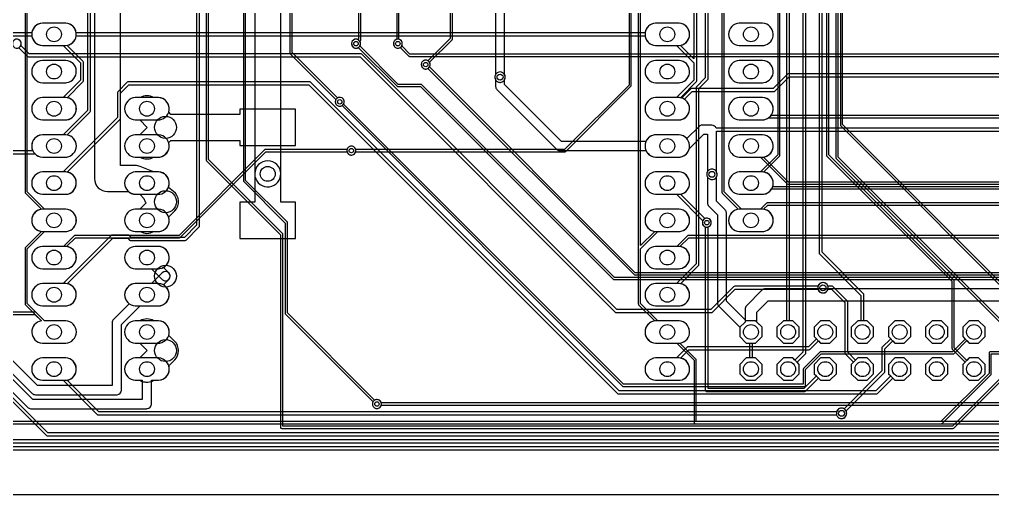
# Model space of a CAD drawing. Header units: millimetres. Extents: x 0 to 196, y 0 to 90.
# Drawn here: x 86.5 to 153, y 0.1 to 32.5 of the extents above; entities that cross this region are included whole.
import ezdxf

# ---------------------------------------------------------------- set-up
doc = ezdxf.new("R2010")
doc.units = ezdxf.units.MM

msp = doc.modelspace()

# ---------------------------------------------------------------- linework, layer by layer
at = {"layer": '16_copper'}
for points in [[(137.399, 18.041, 0.906347), (137.324, 19.558), (135.871, 19.558), (134.696, 20.733), (134.696, 84.169), (135.871, 85.344), (137.324, 85.344, 0.95208), (137.324, 86.868), (135.726, 86.868, 0.912653), (135.662, 85.35), (134.566, 84.255, 0.198912), (134.544, 84.201), (134.544, 20.701, 0.198912), (134.566, 20.647), (135.662, 19.552, 0.912653), (135.726, 18.034), (137.324, 18.034)], [(137.399, 20.581, 0.868643), (137.388, 22.092), (138.484, 23.187, 0.198912), (138.506, 23.241), (138.506, 81.661, 0.198912), (138.484, 81.715), (137.388, 82.81, 0.912653), (137.324, 84.328), (135.726, 84.328, 0.95208), (135.726, 82.804), (137.179, 82.804), (138.354, 81.629), (138.354, 23.273), (137.179, 22.098), (135.726, 22.098, 0.95208), (135.726, 20.574), (137.324, 20.574)], [(155.067, 10.86), (155.067, 11.492), (154.621, 11.938), (153.989, 11.938), (153.82, 11.769), (142.475, 23.114), (142.475, 78.486, 0.198912), (142.453, 78.54), (139.01, 81.982, 0.991751), (138.487, 82.297), (138.465, 82.254, 0.720235), (138.903, 81.874), (142.323, 78.454), (142.323, 23.082, 0.198912), (142.345, 23.028), (153.712, 11.661), (153.543, 11.492), (153.543, 10.86), (153.989, 10.414), (154.621, 10.414)], [(157.607, 10.86), (157.607, 11.492), (157.161, 11.938), (156.529, 11.938), (156.36, 11.769), (142.792, 25.336), (142.792, 79.587, 0.991753), (142.645, 80.18), (142.599, 80.165, 0.720233), (142.64, 79.587), (142.64, 25.305, 0.198912), (142.662, 25.251), (156.252, 11.661), (156.083, 11.492), (156.083, 10.86), (156.529, 10.414), (157.161, 10.414)], [(152.527, 8.32), (152.527, 8.952), (152.081, 9.398), (151.449, 9.398), (151.28, 9.229), (150.412, 10.096), (150.412, 14.668, 0.198912), (150.39, 14.722), (141.84, 23.273), (141.84, 73.745, 0.991753), (141.692, 74.338), (141.647, 74.323, 0.720233), (141.688, 73.745), (141.688, 23.241, 0.198912), (141.71, 23.187), (150.26, 14.637), (150.26, 10.065, 0.198912), (150.282, 10.011), (151.172, 9.121), (151.003, 8.952), (151.003, 8.32), (151.449, 7.874), (152.081, 7.874)], [(119.45, 28.225, 0.519281), (119.685, 28.758), (119.685, 57.983, 0.976439), (119.084, 58.364), (119.06, 58.324, 0.255212), (119.075, 57.983), (119.075, 28.758), (119.06, 28.733), (119.043, 28.69), (119.03, 28.645), (119.024, 28.598), (119.024, 28.552), (119.03, 28.505), (119.043, 28.46), (119.06, 28.417), (119.084, 28.377), (119.112, 28.34), (119.145, 28.307), (119.182, 28.279), (119.222, 28.255), (119.265, 28.238), (119.31, 28.225), (119.357, 28.219), (119.403, 28.219)], [(104.391, 50.62, 0.958928), (102.616, 50.546), (102.616, 21.971, 0.940378), (104.387, 21.862), (104.394, 21.971), (104.394, 50.546)], [(131.684, 12.961, 0.850816), (131.704, 14.467), (132.946, 15.708, 0.198912), (132.975, 15.78), (132.975, 27.803), (133.581, 28.408, 0.198912), (133.61, 28.48), (133.61, 44.702, 0.949259), (133.437, 45.287), (133.392, 45.272, 0.687507), (133.407, 44.702), (133.407, 28.522), (132.802, 27.917, 0.198912), (132.772, 27.845), (132.772, 15.822), (131.428, 14.478), (130.011, 14.478, 0.95208), (130.011, 12.954), (131.609, 12.954)], [(139.827, 10.86), (139.827, 11.492), (139.381, 11.938), (139.167, 11.938), (139.167, 41.051, 0.949259), (138.994, 41.636), (138.948, 41.621, 0.687507), (138.963, 41.051), (138.963, 11.938), (138.749, 11.938), (138.303, 11.492), (138.303, 10.86), (138.749, 10.414), (139.381, 10.414)], [(144.907, 10.86), (144.907, 11.492), (144.461, 11.938), (144.247, 11.938), (144.247, 13.716, 0.198912), (144.217, 13.788), (141.389, 16.616), (141.389, 37.687, 0.198912), (141.359, 37.759), (140.769, 38.35, 0.949261), (140.233, 38.641), (140.211, 38.598, 0.687512), (140.625, 38.206), (141.186, 37.645), (141.186, 16.573, 0.198912), (141.216, 16.502), (144.043, 13.674), (144.043, 11.938), (143.829, 11.938), (143.383, 11.492), (143.383, 10.86), (143.829, 10.414), (144.461, 10.414)], [(89.774, 25.661, 0.850816), (89.794, 27.167), (90.877, 28.249, 0.198912), (90.907, 28.321), (90.907, 29.591, 0.198912), (90.877, 29.663), (89.794, 30.745, 0.894038), (89.699, 32.258), (88.101, 32.258, 0.95208), (88.101, 30.734), (89.518, 30.734), (90.703, 29.549), (90.703, 28.363), (89.518, 27.178), (88.101, 27.178, 0.95208), (88.101, 25.654), (89.699, 25.654)], [(137.399, 30.741, 0.906347), (137.324, 32.258), (135.726, 32.258, 0.95208), (135.726, 30.734), (137.324, 30.734)], [(89.774, 28.201, 0.906347), (89.699, 29.718), (88.101, 29.718, 0.95208), (88.101, 28.194), (89.699, 28.194)], [(131.684, 28.201, 0.906347), (131.609, 29.718), (130.011, 29.718, 0.95208), (130.011, 28.194), (131.609, 28.194)], [(137.399, 28.201, 0.906347), (137.324, 29.718), (135.726, 29.718, 0.95208), (135.726, 28.194), (137.324, 28.194)], [(96.124, 25.661, 0.906347), (96.049, 27.178), (94.451, 27.178, 0.95208), (94.451, 25.654), (96.049, 25.654)], [(137.399, 25.661, 0.906347), (137.324, 27.178), (135.726, 27.178, 0.95208), (135.726, 25.654), (137.324, 25.654)], [(96.124, 23.121, 0.906347), (96.049, 24.638), (94.451, 24.638, 0.95208), (94.451, 23.114), (96.049, 23.114)], [(131.684, 23.121, 0.906347), (131.609, 24.638), (130.011, 24.638, 0.95208), (130.011, 23.114), (131.609, 23.114)], [(137.399, 23.121, 0.906347), (137.324, 24.638), (135.726, 24.638, 0.95208), (135.726, 23.114), (137.324, 23.114)], [(89.774, 20.581, 0.906347), (89.699, 22.098), (88.101, 22.098, 0.95208), (88.101, 20.574), (89.699, 20.574)], [(131.684, 20.581, 0.906347), (131.609, 22.098), (130.011, 22.098, 0.95208), (130.011, 20.574), (131.609, 20.574)], [(137.287, 8.32), (137.287, 8.952), (136.841, 9.398), (136.627, 9.398), (136.627, 10.414), (136.841, 10.414), (137.287, 10.86), (137.287, 11.492), (136.841, 11.938), (136.209, 11.938), (136.202, 11.93), (134.849, 13.283), (134.849, 19.301, 0.198912), (134.759, 19.517), (134.163, 20.113), (134.163, 21.756, 0.976439), (133.562, 22.137), (133.538, 22.097, 0.255212), (133.553, 21.756), (133.553, 19.987, 0.198912), (133.642, 19.771), (134.239, 19.175), (134.239, 13.157, 0.198912), (134.328, 12.942), (135.771, 11.499), (135.763, 11.492), (135.763, 10.86), (136.209, 10.414), (136.423, 10.414), (136.423, 9.398), (136.209, 9.398), (135.763, 8.952), (135.763, 8.32), (136.209, 7.874), (136.841, 7.874)], [(140.183, 7.106, 0.182645), (140.248, 7.135), (141.138, 8.025), (141.289, 7.874), (141.921, 7.874), (142.367, 8.32), (142.367, 8.952), (141.921, 9.398), (141.289, 9.398), (140.843, 8.952), (140.843, 8.32), (140.994, 8.169), (140.134, 7.309), (133.61, 7.309), (133.61, 18.35, 0.949259), (133.437, 18.935), (133.392, 18.92, 0.687507), (133.407, 18.35), (133.407, 7.207, 0.414214), (133.509, 7.106), (140.176, 7.106)], [(89.774, 15.501, 0.906347), (89.699, 17.018), (88.101, 17.018, 0.95208), (88.101, 15.494), (89.699, 15.494)], [(96.124, 15.501, 0.906347), (96.049, 17.018), (94.451, 17.018, 0.95208), (94.451, 15.494), (96.049, 15.494)], [(131.684, 15.501, 0.906347), (131.609, 17.018), (130.011, 17.018, 0.95208), (130.011, 15.494), (131.609, 15.494)], [(144.907, 8.32), (144.907, 8.952), (144.461, 9.398), (143.829, 9.398), (143.678, 9.247), (143.135, 9.789), (143.135, 13.24, 0.198912), (143.106, 13.312), (142.153, 14.264, 0.198912), (142.081, 14.294), (141.787, 14.294, 0.954409), (141.097, 14.123), (141.109, 14.078, 0.730917), (141.787, 14.091), (142.039, 14.091), (142.932, 13.198), (142.932, 9.747, 0.198912), (142.962, 9.675), (143.534, 9.103), (143.383, 8.952), (143.383, 8.32), (143.829, 7.874), (144.461, 7.874)], [(96.124, 10.421, 0.906347), (96.049, 11.938), (94.451, 11.938, 0.95208), (94.451, 10.414), (96.049, 10.414)], [(142.786, 5.27, 0.504893), (143.029, 5.789), (145.646, 8.405, 0.198912), (145.675, 8.477), (145.675, 10.023), (146.218, 10.565), (146.369, 10.414), (147.001, 10.414), (147.447, 10.86), (147.447, 11.492), (147.001, 11.938), (146.369, 11.938), (145.923, 11.492), (145.923, 10.86), (146.074, 10.709), (145.502, 10.137, 0.198912), (145.472, 10.065), (145.472, 8.519), (142.885, 5.933), (142.874, 5.939), (142.831, 5.957), (142.786, 5.969), (142.74, 5.975), (142.693, 5.975), (142.647, 5.969), (142.602, 5.957), (142.559, 5.939), (142.518, 5.916), (142.481, 5.888), (142.448, 5.855), (142.42, 5.818), (142.397, 5.777), (142.379, 5.734), (142.367, 5.689), (142.361, 5.643), (142.361, 5.596), (142.367, 5.55), (142.379, 5.505), (142.397, 5.462), (142.42, 5.422), (142.448, 5.385), (142.481, 5.352), (142.518, 5.323), (142.559, 5.3), (142.602, 5.282), (142.647, 5.27), (142.693, 5.264), (142.74, 5.264)], [(169.553, 3.614, 0.390017), (169.647, 3.715), (169.647, 7.874), (169.861, 7.874), (170.307, 8.32), (170.307, 8.952), (169.861, 9.398), (169.229, 9.398), (168.783, 8.952), (168.783, 8.32), (169.229, 7.874), (169.443, 7.874), (169.443, 3.816), (52.588, 3.816), (48.519, 7.885, 0.894038), (48.424, 9.398), (46.826, 9.398, 0.95208), (46.826, 7.874), (48.243, 7.874), (52.474, 3.643, 0.198912), (52.546, 3.613), (169.545, 3.613)], [(89.774, 7.881, 0.906347), (89.699, 9.398), (88.101, 9.398, 0.95208), (88.101, 7.874), (89.699, 7.874)], [(131.684, 7.881, 0.906347), (131.609, 9.398), (130.011, 9.398, 0.95208), (130.011, 7.874), (131.609, 7.874)]]:
    msp.add_lwpolyline(points, format="xyb", close=True, dxfattribs=at)
for points in [[(115.97, 73.609), (115.97, 31.21), (114.455, 29.695), (114.417, 29.715), (114.371, 29.73), (114.324, 29.737), (114.276, 29.737), (114.229, 29.73), (114.183, 29.715), (114.14, 29.693), (114.101, 29.665), (114.068, 29.631), (114.039, 29.592), (114.018, 29.549), (114.003, 29.504), (113.995, 29.456), (113.995, 29.408), (114.003, 29.361), (114.018, 29.315), (114.039, 29.273), (114.068, 29.234), (114.101, 29.2), (114.14, 29.172), (114.183, 29.15), (114.229, 29.135), (114.276, 29.127), (114.324, 29.127), (114.371, 29.135, 0.504319), (114.563, 29.587), (116.1, 31.125, 0.198912), (116.122, 31.179), (116.122, 73.609)], [(101.841, 72.708), (101.841, 21.495, 0.198912), (101.864, 21.441), (104.699, 18.606), (104.699, 12.446, 0.198912), (104.721, 12.392), (110.703, 6.41), (110.684, 6.372), (110.669, 6.326), (110.661, 6.279), (110.661, 6.231), (110.669, 6.183), (110.684, 6.138), (110.706, 6.095), (110.734, 6.056), (110.768, 6.022), (110.806, 5.994), (110.849, 5.972), (110.895, 5.957), (110.942, 5.95), (110.99, 5.95), (111.038, 5.957, 1), (110.895, 6.552), (110.849, 6.537), (110.811, 6.518), (104.851, 12.478), (104.851, 18.637, 0.198912), (104.829, 18.691), (101.994, 21.526), (101.994, 72.739, 0.198912)], [(109.715, 72.803), (109.715, 31.147), (109.693, 31.124), (109.655, 31.143), (109.609, 31.158), (109.561, 31.166), (109.514, 31.166), (109.466, 31.158), (109.42, 31.143), (109.378, 31.122), (109.339, 31.093), (109.305, 31.06), (109.277, 31.021), (109.255, 30.978), (109.24, 30.932), (109.233, 30.885), (109.233, 30.837), (109.24, 30.79), (109.255, 30.744), (109.277, 30.701), (109.305, 30.662), (109.339, 30.629), (109.378, 30.6), (109.42, 30.579), (109.466, 30.564), (109.514, 30.556), (109.561, 30.556), (109.609, 30.564, 0.461006), (109.82, 30.978), (109.8, 31.016, 0.38787), (109.868, 31.115), (109.868, 72.835, 0.198912)], [(99.301, 72.39), (99.301, 22.924, 0.198912), (99.324, 22.87), (104.381, 17.812), (104.381, 4.667, 0.414214), (104.458, 4.591), (150.336, 4.591), (150.345, 4.592, 0.169977), (150.39, 4.613), (153.82, 8.043)], [(153.712, 8.151), (150.305, 4.743), (104.534, 4.743), (104.534, 17.844, 0.198912), (104.511, 17.897), (99.454, 22.955), (99.454, 72.422, 0.198912)], [(112.319, 72.2), (112.319, 31.157), (112.278, 31.143), (112.235, 31.122), (112.196, 31.093), (112.163, 31.06), (112.134, 31.021), (112.113, 30.978), (112.098, 30.932), (112.09, 30.885), (112.09, 30.837), (112.098, 30.79), (112.113, 30.744), (112.134, 30.701), (112.163, 30.662), (112.196, 30.629), (112.235, 30.6), (112.278, 30.579), (112.324, 30.564), (112.371, 30.556), (112.419, 30.556), (112.466, 30.564, 0.781641), (112.471, 31.157), (112.471, 72.231, 0.198912)], [(105.016, 65.437), (105.016, 30.226, 0.198912), (105.039, 30.172), (108.163, 27.047), (108.144, 27.009), (108.129, 26.964), (108.121, 26.916), (108.121, 26.868), (108.129, 26.821), (108.144, 26.775), (108.166, 26.733), (108.194, 26.694), (108.228, 26.66), (108.267, 26.632), (108.309, 26.61), (108.355, 26.595), (108.402, 26.587), (108.45, 26.587), (108.498, 26.595, 1), (108.355, 27.19), (108.309, 27.175), (108.271, 27.155), (105.169, 30.258), (105.169, 65.469, 0.198912)], [(132.613, 54.35), (132.613, 29.836), (131.704, 30.745, 0.894038), (131.609, 32.258), (130.011, 32.258, 0.95208), (130.011, 30.734), (131.428, 30.734), (132.613, 29.549), (132.613, 28.363), (131.428, 27.178), (130.011, 27.178, 0.95208), (130.011, 25.654), (131.609, 25.654, 0.894038), (131.704, 27.167), (132.787, 28.249, 0.198912), (132.817, 28.321), (132.817, 54.451)], [(91.662, 51.34), (91.662, 21.654, 0.414214), (92.551, 20.765), (93.983, 20.765, 0.170213), (94.451, 20.574), (94.755, 20.574), (95.031, 20.298, 0.097896), (95.188, 19.991), (94.755, 19.558), (94.451, 19.558, 0.95208), (94.451, 18.034), (94.793, 18.034, 0.276605), (95.706, 18.034), (96.049, 18.034, 0.492232), (96.738, 19.027), (97.149, 19.437, 0.456412), (97.053, 20.777), (96.712, 21.034), (96.73, 21.079, 0.503357), (96.049, 22.098), (95.707, 22.098, 0.040061), (95.58, 22.161), (94.786, 22.479, 0.095414), (94.456, 22.543), (93.44, 22.543), (93.44, 50.972)], [(86.919, 51.181), (86.919, 20.701), (86.92, 20.693, 0.169977), (86.941, 20.647), (88.037, 19.552, 0.874716), (88.037, 18.04), (86.941, 16.945, 0.198912), (86.919, 16.891), (86.919, 13.081, 0.198912), (86.941, 13.027), (88.037, 11.932, 0.912653), (88.101, 10.414), (89.699, 10.414, 0.95208), (89.699, 11.938), (88.246, 11.938), (87.071, 13.113), (87.071, 16.859), (88.246, 18.034), (89.699, 18.034, 0.95208), (89.699, 19.558), (88.246, 19.558), (87.071, 20.733), (87.071, 47.187)], [(98.641, 47.242), (98.641, 18.457), (97.811, 17.628), (94.181, 17.628), (94.052, 17.757, 0.198912), (93.98, 17.786), (92.869, 17.786, 0.198912), (92.797, 17.757), (89.518, 14.478), (88.101, 14.478, 0.95208), (88.101, 12.954), (89.699, 12.954, 0.894038), (89.794, 14.467), (92.911, 17.583), (93.938, 17.583), (94.067, 17.454, 0.198912), (94.139, 17.424), (97.854, 17.424), (97.86, 17.425), (97.866, 17.425), (97.872, 17.427, 0.15074), (97.925, 17.454), (98.814, 18.343, 0.198912), (98.844, 18.415), (98.844, 47.242, 0.949259)], [(128.829, 43.561), (128.829, 13.081), (128.83, 13.073, 0.169977), (128.851, 13.027), (129.947, 11.932, 0.912653), (130.011, 10.414), (131.464, 10.414), (132.639, 9.239), (132.639, 4.985, 0.414214), (132.715, 4.909), (149.543, 4.909, 0.198912), (149.596, 4.931), (152.93, 8.265, 0.198912), (152.952, 8.319), (152.952, 9.671), (157.956, 9.671, 0.198912)], [(157.925, 9.823), (152.876, 9.823, 0.414214), (152.8, 9.747), (152.8, 8.35), (149.511, 5.061), (132.791, 5.061), (132.791, 9.271, 0.198912), (132.769, 9.325), (131.673, 10.42, 0.912653), (131.609, 11.938), (130.156, 11.938), (128.981, 13.113), (128.981, 16.859), (130.156, 18.034), (131.609, 18.034, 0.95208), (131.609, 19.558), (130.011, 19.558, 0.912653), (129.947, 18.04), (128.981, 17.075), (128.981, 43.529)], [(128.194, 42.313), (128.194, 28.035), (123.793, 23.635), (109.516, 23.635), (109.502, 23.676), (109.481, 23.718), (109.452, 23.757), (109.419, 23.791), (109.38, 23.819), (109.337, 23.841), (109.291, 23.856), (109.244, 23.863), (109.196, 23.863), (109.149, 23.856), (109.103, 23.841), (109.06, 23.819), (109.021, 23.791), (108.988, 23.757), (108.959, 23.718), (108.938, 23.676), (108.923, 23.63), (108.915, 23.582), (108.915, 23.535), (108.923, 23.487), (108.938, 23.441), (108.959, 23.399), (108.988, 23.36), (109.021, 23.326), (109.06, 23.298), (109.103, 23.276), (109.149, 23.261), (109.196, 23.254), (109.244, 23.254), (109.291, 23.261, 0.277562), (109.516, 23.482), (123.825, 23.482, 0.198912), (123.879, 23.505), (128.324, 27.95, 0.198912), (128.346, 28.004), (128.346, 42.313, 0.991753)], [(140.075, 37.963), (140.075, 9.789), (139.532, 9.247), (139.381, 9.398), (138.749, 9.398), (138.303, 8.952), (138.303, 8.32), (138.749, 7.874), (139.381, 7.874), (139.827, 8.32), (139.827, 8.952), (139.676, 9.103), (140.248, 9.675, 0.198912), (140.278, 9.747), (140.278, 38.005, 0.198912)], [(91.18, 35.105), (91.18, 26.299), (89.518, 24.638), (88.101, 24.638, 0.95208), (88.101, 23.114), (89.699, 23.114), (89.774, 23.121, 0.850816), (89.794, 24.627), (91.353, 26.185, 0.198912), (91.383, 26.257), (91.383, 35.147, 0.198912)], [(86.431, 30.564, 0.746974), (86.462, 31.148)], [(68.99, 24.128), (87.088, 6.03, 0.198912), (87.312, 5.937), (95.25, 5.937), (95.268, 5.939, 0.397771), (95.568, 6.255), (95.568, 7.874), (96.049, 7.874, 0.95208), (96.049, 9.398), (94.451, 9.398, 0.95208), (94.451, 7.874), (94.933, 7.874), (94.933, 6.572), (87.444, 6.572), (69.532, 24.484)], [(74.864, 19.524), (87.405, 6.983, 0.198912), (87.63, 6.89), (93.186, 6.89), (93.204, 6.891, 0.397771), (93.504, 7.207), (93.504, 11.679), (94.778, 12.954), (96.049, 12.954, 0.760912), (96.371, 14.388), (96.745, 14.761, 1), (96.295, 15.211), (95.563, 14.478), (94.451, 14.478, 0.702863), (94.031, 13.105), (92.962, 12.036, 0.198912), (92.869, 11.811), (92.869, 7.525), (87.762, 7.525), (75.406, 19.88)], [(75.523, 16.948), (88.352, 4.119, 0.198912), (88.424, 4.089), (164.465, 4.089)], [(164.363, 4.293), (88.466, 4.293), (75.637, 17.122, 0.198912)], [(50.8, 3.137), (170.974, 3.137), (170.982, 3.138, 0.390017), (171.075, 3.239), (171.075, 9.229), (172.157, 10.31, 0.278989), (172.187, 10.414), (172.401, 10.414), (172.847, 10.86), (172.847, 11.492), (172.401, 11.938), (171.769, 11.938), (171.323, 11.492), (171.323, 10.86), (171.769, 10.414), (171.973, 10.414), (170.902, 9.343, 0.198912), (170.872, 9.271), (170.872, 3.34), (50.842, 3.34)]]:
    msp.add_lwpolyline(points, format="xyb", dxfattribs=at)
for points in [[(142.367, 10.86), (142.367, 11.492), (141.921, 11.938), (141.289, 11.938), (140.843, 11.492), (140.843, 10.86), (141.289, 10.414), (141.921, 10.414)], [(149.987, 10.86), (149.987, 11.492), (149.541, 11.938), (148.909, 11.938), (148.463, 11.492), (148.463, 10.86), (148.909, 10.414), (149.541, 10.414)], [(152.527, 10.86), (152.527, 11.492), (152.081, 11.938), (151.449, 11.938), (151.003, 11.492), (151.003, 10.86), (151.449, 10.414), (152.081, 10.414)], [(147.447, 8.32), (147.447, 8.952), (147.001, 9.398), (146.369, 9.398), (145.923, 8.952), (145.923, 8.32), (146.369, 7.874), (147.001, 7.874)], [(149.987, 8.32), (149.987, 8.952), (149.541, 9.398), (148.909, 9.398), (148.463, 8.952), (148.463, 8.32), (148.909, 7.874), (149.541, 7.874)]]:
    msp.add_lwpolyline(points, close=True, dxfattribs=at)
at = {"layer": '1_copper'}
for points in [[(49.143, 31.394), (87.382, 31.394, 0.36165), (88.101, 30.734), (89.699, 30.734, 0.36165), (90.418, 31.394), (129.292, 31.394, 0.36165), (130.011, 30.734), (131.609, 30.734, 0.95208), (131.609, 32.258), (130.011, 32.258, 0.36165), (129.292, 31.598), (90.418, 31.598, 0.36165), (89.699, 32.258), (88.101, 32.258, 0.36165), (87.382, 31.598), (49.143, 31.598, 0.36165)], [(161.449, 30.143), (113.22, 30.143), (112.658, 30.706, 0.991751), (112.134, 31.021), (112.113, 30.978, 0.720235), (112.55, 30.598), (113.135, 30.013, 0.198912), (113.189, 29.991), (161.417, 29.991)], [(157.52, 25.089), (134.145, 25.089, 0.317611), (133.858, 25.292), (133.191, 25.292, 0.198912), (132.976, 25.203), (132.148, 24.375, 0.204729), (131.609, 24.638), (130.011, 24.638, 0.284922), (129.349, 24.181), (123.57, 24.181), (119.685, 28.066), (119.685, 28.392, 0.976439), (119.084, 28.773), (119.06, 28.733, 0.255212), (119.075, 28.392), (119.075, 27.94, 0.198912), (119.164, 27.724), (123.228, 23.66, 0.198912), (123.444, 23.571), (129.349, 23.571, 0.284922), (130.011, 23.114), (131.609, 23.114, 0.303347), (132.29, 23.619), (132.306, 23.671), (133.317, 24.682), (133.553, 24.682), (133.553, 22.123), (133.538, 22.097), (133.521, 22.054), (133.508, 22.009), (133.502, 21.963), (133.502, 21.916), (133.508, 21.87), (133.521, 21.825), (133.538, 21.782), (133.562, 21.741), (133.59, 21.704), (133.623, 21.671), (133.66, 21.643), (133.7, 21.62), (133.743, 21.602), (133.788, 21.59), (133.835, 21.584), (133.881, 21.584), (133.928, 21.59, 0.519281), (134.163, 22.123), (134.163, 24.886), (157.52, 24.886, 0.954409)], [(165.354, 28.804), (139.105, 28.804, 0.198912), (139.033, 28.774), (138.047, 27.788), (132.461, 27.788, 0.198912), (132.389, 27.758), (131.78, 27.149, 0.057032), (131.609, 27.178), (130.011, 27.178, 0.95208), (130.011, 25.654), (131.609, 25.654, 0.732596), (131.979, 27.06), (132.503, 27.584), (138.089, 27.584, 0.198912), (138.161, 27.614), (139.147, 28.6), (165.312, 28.6)], [(164.211, 25.952), (137.892, 25.952, 0.604619), (137.324, 27.178), (135.726, 27.178, 0.95208), (135.726, 25.654), (137.324, 25.654, 0.146428), (137.737, 25.8), (164.179, 25.8)], [(57.185, 23.33), (87.606, 23.33, 0.18269), (88.101, 23.114), (89.699, 23.114, 0.95208), (89.699, 24.638), (88.101, 24.638, 0.542519), (87.457, 23.533), (57.143, 23.533, 0.198912)], [(180.181, 14.122), (137.541, 14.122, 0.198912), (137.254, 14.003), (136.238, 12.987, 0.198912), (136.119, 12.7), (136.119, 11.847), (135.763, 11.492), (135.763, 10.86), (136.209, 10.414), (136.841, 10.414), (137.287, 10.86), (137.287, 11.492), (136.931, 11.847), (136.931, 12.532), (137.709, 13.31), (180.013, 13.31)], [(154.432, 6.331), (111.262, 6.331), (111.249, 6.372), (111.227, 6.415), (111.199, 6.453), (111.165, 6.487), (111.126, 6.515), (111.083, 6.537), (111.038, 6.552), (110.99, 6.56), (110.942, 6.56), (110.895, 6.552), (110.849, 6.537), (110.806, 6.515), (110.768, 6.487), (110.734, 6.453), (110.706, 6.415), (110.684, 6.372), (110.669, 6.326), (110.661, 6.279), (110.661, 6.231), (110.669, 6.183), (110.684, 6.138), (110.706, 6.095), (110.734, 6.056), (110.768, 6.022), (110.806, 5.994), (110.849, 5.972), (110.895, 5.957), (110.942, 5.95), (110.99, 5.95), (111.038, 5.957, 0.277562), (111.262, 6.179), (154.464, 6.179, 0.198912)], [(54.61, 4.909), (174.647, 4.909), (174.66, 4.868), (174.682, 4.825), (174.71, 4.786), (174.744, 4.752), (174.783, 4.724), (174.825, 4.702), (174.871, 4.687), (174.919, 4.68), (174.966, 4.68), (175.014, 4.687, 1), (174.871, 5.282), (174.825, 5.267, 0.235702), (174.647, 5.061), (54.642, 5.061)]]:
    msp.add_lwpolyline(points, format="xyb", dxfattribs=at)
for points in [[(137.399, 30.741, 0.906347), (137.324, 32.258), (135.726, 32.258, 0.95208), (135.726, 30.734), (137.324, 30.734)], [(133.833, 12.504, 0.182645), (133.898, 12.533), (135.456, 14.091), (141.105, 14.091, 0.954409), (141.796, 14.262), (141.784, 14.307, 0.730917), (141.105, 14.294), (135.414, 14.294, 0.198912), (135.342, 14.264), (133.784, 12.706), (127.36, 12.706), (109.927, 30.139, 0.198912), (109.855, 30.169), (87.196, 30.169), (86.635, 30.73, 0.949261), (86.099, 31.021), (86.078, 30.978, 0.687512), (86.491, 30.586), (87.082, 29.995, 0.198912), (87.154, 29.966), (109.813, 29.966), (127.246, 12.533, 0.198912), (127.318, 12.503), (133.826, 12.503)], [(185.659, 12.961, 0.906347), (185.584, 14.478), (184.131, 14.478), (183.728, 14.881, 0.198912), (183.674, 14.903), (127.19, 14.903), (114.036, 28.057, 0.198912), (113.983, 28.08), (112.427, 28.08), (109.8, 30.706, 0.991751), (109.277, 31.021), (109.255, 30.978, 0.720235), (109.693, 30.598), (112.341, 27.95, 0.198912), (112.395, 27.927), (113.951, 27.927), (127.105, 14.773, 0.198912), (127.159, 14.751), (183.642, 14.751), (183.922, 14.472, 0.912653), (183.986, 12.954), (185.584, 12.954)], [(89.774, 28.201, 0.906347), (89.699, 29.718), (88.101, 29.718, 0.95208), (88.101, 28.194), (89.699, 28.194)], [(181.142, 15.07, 0.169977), (181.188, 15.091), (184.131, 18.034), (185.584, 18.034, 0.95208), (185.584, 19.558), (183.986, 19.558, 0.912653), (183.922, 18.04), (181.102, 15.221), (128.619, 15.221), (114.563, 29.277, 0.991751), (114.039, 29.592), (114.018, 29.549, 0.720235), (114.455, 29.169), (128.534, 15.091, 0.198912), (128.588, 15.069), (181.134, 15.069)], [(131.684, 28.201, 0.906347), (131.609, 29.718), (130.011, 29.718, 0.95208), (130.011, 28.194), (131.609, 28.194)], [(137.399, 28.201, 0.906347), (137.324, 29.718), (135.726, 29.718, 0.95208), (135.726, 28.194), (137.324, 28.194)], [(145.104, 6.948, 0.182645), (145.169, 6.977), (146.218, 8.025), (146.369, 7.874), (147.001, 7.874), (147.447, 8.32), (147.447, 8.952), (147.001, 9.398), (146.369, 9.398), (145.923, 8.952), (145.923, 8.32), (146.074, 8.169), (145.055, 7.15), (127.518, 7.15), (106.434, 28.234, 0.198912), (106.363, 28.264), (93.98, 28.264, 0.198912), (93.908, 28.234), (93.273, 27.599, 0.198912), (93.243, 27.527), (93.243, 25.823), (89.518, 22.098), (88.101, 22.098, 0.95208), (88.101, 20.574), (89.699, 20.574, 0.894038), (89.794, 22.087), (93.417, 25.709, 0.198912), (93.447, 25.781), (93.447, 27.485), (94.022, 28.061), (106.32, 28.061), (127.404, 6.977, 0.198912), (127.476, 6.947), (145.097, 6.947)], [(95.317, 22.99, 0.116544), (95.706, 23.114), (96.049, 23.114, 0.492232), (96.738, 24.107), (96.888, 24.257), (101.6, 24.257), (101.6, 23.896), (105.41, 23.896), (105.41, 26.396), (101.6, 26.396), (101.6, 26.035), (96.888, 26.035), (96.738, 26.185, 0.492232), (96.049, 27.178), (95.707, 27.178, 0.276989), (94.793, 27.178), (94.451, 27.178, 0.95208), (94.451, 25.654), (94.755, 25.654), (95.263, 25.146), (94.755, 24.638), (94.451, 24.638, 0.95208), (94.451, 23.114), (94.793, 23.114), (94.815, 23.101), (94.881, 23.067), (94.95, 23.039), (95.022, 23.017), (95.094, 23.001), (95.168, 22.991), (95.243, 22.987)], [(89.774, 25.661, 0.906347), (89.699, 27.178), (88.101, 27.178, 0.95208), (88.101, 25.654), (89.699, 25.654)], [(140.182, 7.449, 0.392588), (140.252, 7.525), (140.252, 8.604), (141.319, 9.671), (150.336, 9.671, 0.198912), (150.39, 9.693), (151.28, 10.583), (151.449, 10.414), (152.081, 10.414), (152.527, 10.86), (152.527, 11.492), (152.081, 11.938), (151.449, 11.938), (151.003, 11.492), (151.003, 10.86), (151.172, 10.691), (150.305, 9.823), (141.287, 9.823, 0.198912), (141.234, 9.801), (140.122, 8.69, 0.198912), (140.1, 8.636), (140.1, 7.601), (127.825, 7.601), (108.689, 26.737, 0.991751), (108.166, 27.052), (108.144, 27.009, 0.720235), (108.581, 26.629), (127.74, 7.471, 0.198912), (127.794, 7.449), (140.176, 7.449)], [(162.568, 21.261, 0.169977), (162.614, 21.282), (163.812, 22.48, 0.903784), (165.125, 22.548), (165.125, 23.934, 0.952079), (163.805, 23.934), (163.805, 22.688), (162.528, 21.412), (139.097, 21.412), (137.388, 23.12, 0.912653), (137.324, 24.638), (135.726, 24.638, 0.95208), (135.726, 23.114), (137.179, 23.114), (139.011, 21.282, 0.198912), (139.065, 21.26), (162.56, 21.26)], [(137.399, 20.581, 0.223945), (137.94, 20.942), (167.323, 20.942, 0.198912), (167.376, 20.965), (168.892, 22.48, 0.903784), (170.205, 22.548), (170.205, 23.934, 0.952079), (168.885, 23.934), (168.885, 22.688), (167.291, 21.095), (138.01, 21.095, 0.496631), (137.324, 22.098), (135.726, 22.098, 0.95208), (135.726, 20.574), (137.324, 20.574)], [(137.399, 18.041, 0.868643), (137.388, 19.552), (137.668, 19.831), (168.751, 19.831, 0.198912), (168.805, 19.853), (171.432, 22.48, 0.903784), (172.745, 22.548), (172.745, 23.934, 0.952079), (171.425, 23.934), (171.425, 22.688), (168.72, 19.983), (137.636, 19.983, 0.198912), (137.582, 19.961), (137.179, 19.558), (135.726, 19.558, 0.95208), (135.726, 18.034), (137.324, 18.034)], [(89.774, 15.501, 0.868643), (89.763, 17.012), (90.36, 17.609), (97.473, 17.609, 0.198912), (97.526, 17.631), (103.378, 23.482), (108.924, 23.482, 0.991753), (109.517, 23.63), (109.502, 23.676, 0.720233), (108.924, 23.635), (103.346, 23.635, 0.198912), (103.292, 23.612), (97.441, 17.761), (90.329, 17.761, 0.198912), (90.275, 17.739), (89.554, 17.018), (88.101, 17.018, 0.95208), (88.101, 15.494), (89.699, 15.494)], [(105.41, 20.046), (104.394, 20.046), (104.394, 21.971, 1), (102.616, 21.971), (102.616, 20.046), (101.6, 20.046), (101.6, 17.546), (105.41, 17.546)], [(96.124, 20.581, 0.906347), (96.049, 22.098), (94.451, 22.098, 0.95208), (94.451, 20.574), (96.049, 20.574)], [(133.58, 18.34, 1), (133.437, 18.935), (133.392, 18.92), (133.377, 18.912), (131.704, 20.585, 0.894038), (131.609, 22.098), (130.011, 22.098, 0.95208), (130.011, 20.574), (131.428, 20.574), (133.234, 18.769), (133.226, 18.754), (133.211, 18.709), (133.204, 18.661), (133.204, 18.613), (133.211, 18.566), (133.226, 18.52), (133.248, 18.477), (133.276, 18.439), (133.31, 18.405), (133.349, 18.377), (133.392, 18.355), (133.437, 18.34), (133.485, 18.332), (133.533, 18.332)], [(89.774, 18.041, 0.906347), (89.699, 19.558), (88.101, 19.558, 0.95208), (88.101, 18.034), (89.699, 18.034)], [(96.124, 18.041, 0.906347), (96.049, 19.558), (94.451, 19.558, 0.95208), (94.451, 18.034), (96.049, 18.034)], [(131.684, 18.041, 0.906347), (131.609, 19.558), (130.011, 19.558, 0.95208), (130.011, 18.034), (131.609, 18.034)], [(131.684, 15.501, 0.868643), (131.673, 17.012), (132.27, 17.609), (175.917, 17.609, 0.991753), (176.51, 17.756), (176.495, 17.802, 0.720233), (175.917, 17.761), (132.239, 17.761, 0.198912), (132.185, 17.739), (131.464, 17.018), (130.011, 17.018, 0.95208), (130.011, 15.494), (131.609, 15.494)], [(96.582, 14.675, 0.59918), (96.745, 15.211), (96.371, 15.584, 0.760912), (96.049, 17.018), (94.451, 17.018, 0.95208), (94.451, 15.494), (95.563, 15.494), (96.295, 14.761), (96.329, 14.732), (96.366, 14.708), (96.407, 14.689), (96.449, 14.676), (96.493, 14.67), (96.538, 14.669)], [(89.774, 12.961, 0.906347), (89.699, 14.478), (88.101, 14.478, 0.95208), (88.101, 12.954), (89.699, 12.954)], [(96.124, 12.961, 0.906347), (96.049, 14.478), (94.451, 14.478, 0.95208), (94.451, 12.954), (96.049, 12.954)], [(131.684, 12.961, 0.906347), (131.609, 14.478), (130.011, 14.478, 0.95208), (130.011, 12.954), (131.609, 12.954)], [(48.499, 10.421, 0.868643), (48.488, 11.932), (48.927, 12.37), (87.598, 12.37), (88.037, 11.932, 0.912653), (88.101, 10.414), (89.699, 10.414, 0.95208), (89.699, 11.938), (88.246, 11.938), (87.684, 12.5, 0.198912), (87.63, 12.522), (48.895, 12.522, 0.198912), (48.841, 12.5), (48.279, 11.938), (46.826, 11.938, 0.95208), (46.826, 10.414), (48.424, 10.414)], [(95.317, 7.75, 0.116544), (95.706, 7.874), (96.049, 7.874, 0.492232), (96.738, 8.867), (97.149, 9.277, 0.414214), (97.149, 10.535), (96.738, 10.945, 0.492232), (96.049, 11.938), (95.707, 11.938, 0.276989), (94.793, 11.938), (94.451, 11.938, 0.95208), (94.451, 10.414), (94.755, 10.414), (95.263, 9.906), (94.755, 9.398), (94.451, 9.398, 0.95208), (94.451, 7.874), (94.793, 7.874), (94.815, 7.861), (94.881, 7.827), (94.95, 7.799), (95.022, 7.777), (95.094, 7.761), (95.168, 7.751), (95.243, 7.747)], [(131.684, 7.881, 0.850816), (131.704, 9.387), (132.281, 9.963), (140.494, 9.963, 0.198912), (140.566, 9.993), (141.138, 10.565), (141.289, 10.414), (141.921, 10.414), (142.367, 10.86), (142.367, 11.492), (141.921, 11.938), (141.289, 11.938), (140.843, 11.492), (140.843, 10.86), (140.994, 10.709), (140.452, 10.166), (132.239, 10.166, 0.198912), (132.167, 10.137), (131.428, 9.398), (130.011, 9.398, 0.95208), (130.011, 7.874), (131.609, 7.874)], [(131.684, 10.421, 0.906347), (131.609, 11.938), (130.011, 11.938, 0.95208), (130.011, 10.414), (131.609, 10.414)], [(142.786, 5.27, 1), (142.647, 5.969), (142.602, 5.957, 0.243103), (142.375, 5.721), (91.958, 5.721), (89.794, 7.885, 0.894038), (89.699, 9.398), (88.101, 9.398, 0.95208), (88.101, 7.874), (89.518, 7.874), (91.844, 5.548, 0.198912), (91.916, 5.518), (142.375, 5.518), (142.379, 5.505), (142.397, 5.462), (142.42, 5.422), (142.448, 5.385), (142.481, 5.352), (142.518, 5.323), (142.559, 5.3), (142.602, 5.282), (142.647, 5.27), (142.693, 5.264), (142.74, 5.264)]]:
    msp.add_lwpolyline(points, format="xyb", close=True, dxfattribs=at)
for points in [[(139.827, 10.86), (139.827, 11.492), (139.381, 11.938), (138.749, 11.938), (138.303, 11.492), (138.303, 10.86), (138.749, 10.414), (139.381, 10.414)], [(144.907, 10.86), (144.907, 11.492), (144.461, 11.938), (143.829, 11.938), (143.383, 11.492), (143.383, 10.86), (143.829, 10.414), (144.461, 10.414)], [(147.447, 10.86), (147.447, 11.492), (147.001, 11.938), (146.369, 11.938), (145.923, 11.492), (145.923, 10.86), (146.369, 10.414), (147.001, 10.414)], [(149.987, 10.86), (149.987, 11.492), (149.541, 11.938), (148.909, 11.938), (148.463, 11.492), (148.463, 10.86), (148.909, 10.414), (149.541, 10.414)], [(137.287, 8.32), (137.287, 8.952), (136.841, 9.398), (136.209, 9.398), (135.763, 8.952), (135.763, 8.32), (136.209, 7.874), (136.841, 7.874)], [(139.827, 8.32), (139.827, 8.952), (139.381, 9.398), (138.749, 9.398), (138.303, 8.952), (138.303, 8.32), (138.749, 7.874), (139.381, 7.874)], [(142.367, 8.32), (142.367, 8.952), (141.921, 9.398), (141.289, 9.398), (140.843, 8.952), (140.843, 8.32), (141.289, 7.874), (141.921, 7.874)], [(144.907, 8.32), (144.907, 8.952), (144.461, 9.398), (143.829, 9.398), (143.383, 8.952), (143.383, 8.32), (143.829, 7.874), (144.461, 7.874)], [(149.987, 8.32), (149.987, 8.952), (149.541, 9.398), (148.909, 9.398), (148.463, 8.952), (148.463, 8.32), (148.909, 7.874), (149.541, 7.874)], [(152.527, 8.32), (152.527, 8.952), (152.081, 9.398), (151.449, 9.398), (151.003, 8.952), (151.003, 8.32), (151.449, 7.874), (152.081, 7.874)]]:
    msp.add_lwpolyline(points, close=True, dxfattribs=at)
at = {"layer": 'drills_PTH'}
for centre, radius in [((88.9, 31.496), 0.508), ((130.81, 31.496), 0.508), ((136.525, 31.496), 0.508), ((88.9, 28.956), 0.508), ((130.81, 28.956), 0.508), ((136.525, 28.956), 0.508), ((88.9, 26.416), 0.508), ((95.25, 26.416), 0.508), ((130.81, 26.416), 0.508), ((136.525, 26.416), 0.508), ((96.52, 25.146), 0.75), ((88.9, 23.876), 0.508), ((95.25, 23.876), 0.508), ((130.81, 23.876), 0.508), ((136.525, 23.876), 0.508), ((88.9, 21.336), 0.508), ((95.25, 21.336), 0.508), ((130.81, 21.336), 0.508), ((136.525, 21.336), 0.508), ((96.52, 20.066), 0.75), ((88.9, 18.796), 0.508), ((95.25, 18.796), 0.508), ((130.81, 18.796), 0.508), ((136.525, 18.796), 0.508), ((88.9, 16.256), 0.508), ((95.25, 16.256), 0.508), ((130.81, 16.256), 0.508), ((96.52, 14.986), 0.75), ((88.9, 13.716), 0.508), ((95.25, 13.716), 0.508), ((130.81, 13.716), 0.508), ((88.9, 11.176), 0.508), ((95.25, 11.176), 0.508), ((130.81, 11.176), 0.508), ((136.525, 11.176), 0.508), ((139.065, 11.176), 0.508), ((141.605, 11.176), 0.508), ((144.145, 11.176), 0.508), ((146.685, 11.176), 0.508), ((149.225, 11.176), 0.508), ((151.765, 11.176), 0.508), ((96.52, 9.906), 0.75), ((88.9, 8.636), 0.508), ((95.25, 8.636), 0.508), ((130.81, 8.636), 0.508), ((136.525, 8.636), 0.508), ((139.065, 8.636), 0.508), ((141.605, 8.636), 0.508), ((144.145, 8.636), 0.508), ((146.685, 8.636), 0.508), ((149.225, 8.636), 0.508), ((151.765, 8.636), 0.508)]:
    msp.add_circle(centre, radius, dxfattribs=at)
at = {"layer": 'drills_via_1_16'}
for centre, radius in [((109.538, 30.861), 0.152), ((112.395, 30.861), 0.152), ((114.3, 29.432), 0.152), ((119.38, 28.575), 0.203), ((108.426, 26.892), 0.152), ((109.22, 23.559), 0.152), ((103.505, 21.971), 0.508), ((133.858, 21.939), 0.203), ((133.509, 18.637), 0.152), ((141.446, 14.192), 0.203), ((110.966, 6.255), 0.152), ((142.716, 5.62), 0.203)]:
    msp.add_circle(centre, radius, dxfattribs=at)
at = {"layer": 'outline'}
msp.add_lwpolyline([(5.1, 0.076), (191.135, 0.076)], dxfattribs=at)

doc.saveas('drawing.dxf')
